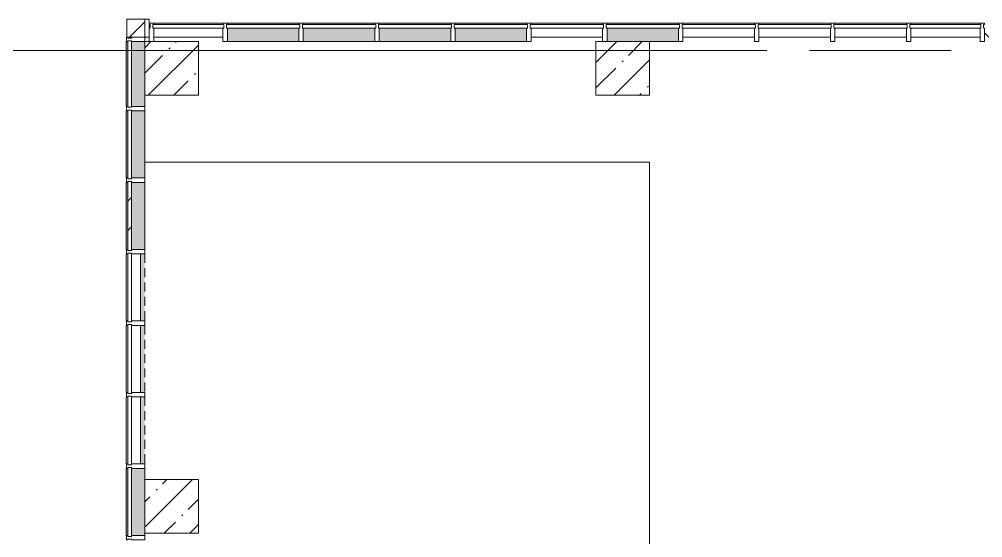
# Model space of a CAD drawing. Header units: millimetres. Extents: x 35143 to 244272, y -8553 to 29000.
# Drawn here: x 119917 to 130702, y 21550 to 27350 of the extents above; entities that cross this region are included whole.
import ezdxf

# ---------------------------------------------------------------- set-up
doc = ezdxf.new("R2010")
doc.units = ezdxf.units.MM
doc.linetypes.add('200_ШТРИХ__ш1_п0_6_', pattern=[160, 100, -60])
doc.linetypes.add('Осевая', pattern=[3175, 635, -476.25, 1587.5, -476.25])
for name, color, linetype, lineweight in [('A-DETL-MBND-1', 7, '200_ШТРИХ__ш1_п0_6_', 9), ('A-GLAZ-CURT-1', 7, 'Continuous', 5), ('A-GLAZ-CWMG-1', 7, 'Continuous', 5), ('A-WALL-4', 7, 'Continuous', 5), ('S-COLS-1', 7, 'Continuous', 5), ('Оси', 7, 'Continuous', 9), ('Оси-2', 7, 'Осевая', 9)]:
    doc.layers.add(name, color=color, linetype=linetype, lineweight=lineweight)
doc.layers.add('A-FLOR-2', color=7, linetype='Continuous', lineweight=5, true_color=0xaaaaaa)
doc.layers.add('A-GLAZ-CWMG-2', color=7, linetype='Continuous', lineweight=5, true_color=0x383e42)

# ---------------------------------------------------------------- blocks, each defined once
blk = doc.blocks.new('Прямоугольный импост - Импост структурный с накладкой - 190мм-22856805-2_1_2_птичка')
at = {"layer": 'A-GLAZ-CWMG-1'}
for p, q in [((0, 17), (-50, 17)), ((-50, 17), (-50, 0)), ((-50, 0), (-40, 0)), ((-40, 0), (-40, -40)), ((-10, -40), (-10, 0)), ((-10, 0), (0, 0)), ((0, 11), (0, 17)), ((-40, -40), (-50, -40)), ((-50, -40), (-50, -190)), ((0, -40), (-10, -40)), ((-50, -190), (0, -190))]:
    blk.add_line(p, q, dxfattribs=at)
blk = doc.blocks.new('Системная панель - Стекло - 40мм-22858580-2_1_2_птичка')
at = {"layer": 'A-GLAZ-CURT-1'}
for p, q in [((372.5, 40), (-372.5, 40)), ((-372.5, 40), (-372.5, 0)), ((-372.5, 0), (372.5, 0)), ((372.5, 0), (372.5, 40))]:
    blk.add_line(p, q, dxfattribs=at)
blk = doc.blocks.new('Системная панель - Стекло - 40мм-V94-2_1_2_птичка')
at = {"layer": 'A-GLAZ-CURT-1'}
for p, q in [((385, 40), (-385, 40)), ((-385, 40), (-385, 0)), ((-385, 0), (385, 0)), ((385, 0), (385, 40))]:
    blk.add_line(p, q, dxfattribs=at)
blk = doc.blocks.new('Прямоугольный импост - Импост структурный с накладкой - 190мм-22856798-2_1_2_птичка')
at = {"layer": 'A-GLAZ-CWMG-1'}
for p, q in [((-25, 0), (-25, 17)), ((-25, 17), (25, 17)), ((-15, 0), (-25, 0)), ((-15, -40), (-15, 0)), ((25, 0), (15, 0)), ((15, 0), (15, -40)), ((25, 17), (25, 0)), ((-25, -190), (-25, -40)), ((-25, -40), (-15, -40)), ((15, -40), (25, -40)), ((25, -40), (25, -190)), ((25, -190), (-25, -190))]:
    blk.add_line(p, q, dxfattribs=at)
blk = doc.blocks.new('Прямоугольный импост - Импост структурный с накладкой - 160мм-22858437-2_1_2_птичка')
at = {"layer": 'A-GLAZ-CWMG-1'}
for p, q in [((3854, 23925), (3854, 23175)), ((4011, 23925), (4011, 23175))]:
    blk.add_line(p, q, dxfattribs=at)
blk = doc.blocks.new('Системная панель - Стекло - 40мм-V95-2_1_2_птичка')
at = {"layer": 'A-GLAZ-CURT-1'}
for p, q in [((385, 40), (-385, 40)), ((-385, 40), (-385, 0)), ((-385, 0), (385, 0)), ((385, 0), (385, 40))]:
    blk.add_line(p, q, dxfattribs=at)
blk = doc.blocks.new('Системная панель - Стекло - 40мм-V96-2_1_2_птичка')
at = {"layer": 'A-GLAZ-CURT-1'}
h = blk.add_hatch(dxfattribs=at)
h.set_pattern_fill('FP_106', color=256, style=0, pattern_type=2)
h.set_pattern_definition([(135, (23850.1, -4371.1), (-1414.21, -1414.21), [1000, -3000]), (135, (24350.1, -5371.1), (-1414.21, -1414.21), [3000, -1000]), (135, (24850.1, -3371.1), (-1414.21, -1414.21), [1000, -3000])])
h.paths.add_polyline_path([(385, 40), (-385, 40), (-385, 0), (385, 0)])
for p, q in [((385, 40), (-385, 40)), ((-385, 40), (-385, 0)), ((-385, 0), (385, 0)), ((385, 0), (385, 40))]:
    blk.add_line(p, q, dxfattribs=at)
blk = doc.blocks.new('Системная панель - Стекло - 40мм-22856069-2_1_2_птичка')
at = {"layer": 'A-GLAZ-CURT-1'}
for p, q in [((397.5, 0), (-397.5, 0)), ((-397.5, 0), (-397.5, -40)), ((397.5, -40), (397.5, 0)), ((-397.5, -40), (397.5, -40))]:
    blk.add_line(p, q, dxfattribs=at)
blk = doc.blocks.new('Системная панель - Стекло - 40мм-22856070-2_1_2_птичка')
at = {"layer": 'A-GLAZ-CURT-1'}
h = blk.add_hatch(dxfattribs=at)
h.set_pattern_fill('FP_107', color=256, style=0, pattern_type=2)
h.set_pattern_definition([(45, (-9285, -26790), (-1414.21, 1414.21), [1000, -3000]), (45, (-10285, -27290), (-1414.21, 1414.21), [3000, -1000]), (45, (-8285, -27790), (-1414.21, 1414.21), [1000, -3000])])
h.paths.add_polyline_path([(410, -40), (410, 0), (-410, 0), (-410, -40)])
for p, q in [((410, 0), (-410, 0)), ((-410, 0), (-410, -40)), ((-410, -40), (410, -40)), ((410, -40), (410, 0))]:
    blk.add_line(p, q, dxfattribs=at)
blk = doc.blocks.new('Системная панель - Стекло - 40мм-V97-2_1_2_птичка')
at = {"layer": 'A-GLAZ-CURT-1'}
for p, q in [((410, 0), (-410, 0)), ((-410, 0), (-410, -40)), ((-410, -40), (410, -40)), ((410, -40), (410, 0))]:
    blk.add_line(p, q, dxfattribs=at)
blk = doc.blocks.new('Системная панель - Стекло - 40мм-22856305-2_1_2_птичка')
at = {"layer": 'A-GLAZ-CURT-1'}
h = blk.add_hatch(dxfattribs=at)
h.set_pattern_fill('FP_108', color=256, style=0, pattern_type=2)
h.set_pattern_definition([(45, (-11835.1, -26790), (-1414.21, 1414.21), [1000, -3000]), (45, (-12835.1, -27290), (-1414.21, 1414.21), [3000, -1000]), (45, (-10835.1, -27790), (-1414.21, 1414.21), [1000, -3000])])
h.paths.add_polyline_path([(410, -40), (410, 0), (-410, 0), (-410, -40)])
for p, q in [((410, 0), (-410, 0)), ((-410, 0), (-410, -40)), ((-410, -40), (410, -40)), ((410, -40), (410, 0))]:
    blk.add_line(p, q, dxfattribs=at)
blk = doc.blocks.new('Системная панель - Стекло - 40мм-V98-2_1_2_птичка')
at = {"layer": 'A-GLAZ-CURT-1'}
for p, q in [((410, 0), (-410, 0)), ((-410, 0), (-410, -40)), ((-410, -40), (410, -40)), ((410, -40), (410, 0))]:
    blk.add_line(p, q, dxfattribs=at)
blk = doc.blocks.new('Системная панель - Стекло - 40мм-V99-2_1_2_птичка')
at = {"layer": 'A-GLAZ-CURT-1'}
for p, q in [((397.5, 0), (-397.5, 0)), ((-397.5, 0), (-397.5, -40)), ((397.5, -40), (397.5, 0)), ((-397.5, -40), (397.5, -40))]:
    blk.add_line(p, q, dxfattribs=at)
blk = doc.blocks.new('Прямоугольный импост - Импост структурный с накладкой - 190мм-22856073-2_1_2_птичка')
at = {"layer": 'A-GLAZ-CWMG-1'}
for p, q in [((-50, 40), (-50, 190)), ((-50, 190), (0, 190)), ((0, 190), (0, 40)), ((-40, 40), (-50, 40)), ((-50, -17), (-50, 0)), ((-50, 0), (-40, 0)), ((-40, 0), (-40, 40)), ((-10, 40), (-10, 0)), ((0, 40), (-10, 40)), ((-10, 0), (0, 0)), ((0, 0), (0, -17)), ((0, -17), (-50, -17))]:
    blk.add_line(p, q, dxfattribs=at)
blk = doc.blocks.new('Прямоугольный импост - Импост структурный с накладкой - 160мм-22794259-2_1_2_птичка')
at = {"layer": 'A-GLAZ-CWMG-1'}
for p, q in [((4160, 27307), (4935, 27307)), ((4160, 27150), (4935, 27150))]:
    blk.add_line(p, q, dxfattribs=at)
blk = doc.blocks.new('Прямоугольный импост - Импост структурный с накладкой - 160мм-20149070-2_1_2_птичка')
at = {"layer": 'A-GLAZ-CWMG-1'}
for p, q in [((8385, 27307), (9185, 27307)), ((8385, 27150), (9185, 27150))]:
    blk.add_line(p, q, dxfattribs=at)
blk = doc.blocks.new('Прямоугольный импост - Импост структурный с накладкой - 160мм-22794460-2_1_2_птичка')
at = {"layer": 'A-GLAZ-CWMG-1'}
for p, q in [((10935, 27307), (11285, 27307)), ((10935, 27150), (11285, 27150))]:
    blk.add_line(p, q, dxfattribs=at)
blk = doc.blocks.new('Прямоугольный импост - Импост структурный с накладкой - 160мм-22794342-2_1_2_птичка')
at = {"layer": 'A-GLAZ-CWMG-1'}
for p, q in [((11285, 27307), (11735, 27307)), ((11285, 27150), (11735, 27150))]:
    blk.add_line(p, q, dxfattribs=at)
blk = doc.blocks.new('Прямоугольный импост - Импост структурный с накладкой - 190мм-22856065-2_1_2_птичка')
at = {"layer": 'A-GLAZ-CWMG-1'}
for p, q in [((-25, 40), (-25, 190)), ((-25, 190), (25, 190)), ((25, 190), (25, 40)), ((-15, 40), (-25, 40)), ((-25, -17), (-25, 0)), ((-25, 0), (-15, 0)), ((-15, 0), (-15, 40)), ((15, 40), (15, 0)), ((25, 40), (15, 40)), ((15, 0), (25, 0)), ((25, 0), (25, -17)), ((25, -17), (-25, -17))]:
    blk.add_line(p, q, dxfattribs=at)
blk = doc.blocks.new('Прямоугольный импост - Импост структурный с накладкой - 190мм-V100-2_1_2_птичка')
at = {"layer": 'A-GLAZ-CWMG-1'}
for p, q in [((-50, 190), (-50, 40)), ((0, 40), (0, 190)), ((-50, 40), (-40, 40)), ((-40, 0), (-50, 0)), ((-50, 0), (-50, -17)), ((-40, 40), (-40, 0)), ((-10, 0), (-10, 40)), ((-10, 40), (0, 40)), ((0, 0), (-10, 0)), ((0, -17), (0, 0)), ((-50, -17), (0, -17))]:
    blk.add_line(p, q, dxfattribs=at)
blk = doc.blocks.new('Системная панель - Стекло - 40мм-V125-2_1_2_птичка')
at = {"layer": 'A-GLAZ-CURT-1'}
h = blk.add_hatch(dxfattribs=at)
h.set_pattern_fill('FP_125', color=256, style=0, pattern_type=2)
h.set_pattern_definition([(135, (24650.1, -4371.1), (-1414.21, -1414.21), [1000, -3000]), (135, (25150.1, -5371.1), (-1414.21, -1414.21), [3000, -1000]), (135, (25650.1, -3371.1), (-1414.21, -1414.21), [1000, -3000])])
h.paths.add_polyline_path([(385, 40), (-385, 40), (-385, 0), (385, 0)])
for p, q in [((385, 40), (-385, 40)), ((-385, 40), (-385, 0)), ((-385, 0), (385, 0)), ((385, 0), (385, 40))]:
    blk.add_line(p, q, dxfattribs=at)
blk = doc.blocks.new('Прямоугольный импост - Импост структурный с накладкой - 190мм-V126-2_1_2_птичка')
at = {"layer": 'A-GLAZ-CWMG-2'}
for points in [[(3871, 24775), (3871, 25525), (3854, 25525), (3854, 24775)], [(4061, 24775), (4061, 25525), (3911, 25525), (3911, 24775)]]:
    blk.add_hatch(color=256, dxfattribs=at).paths.add_polyline_path(points)
at = {"layer": 'A-GLAZ-CWMG-1'}
for p, q in [((3854, 25525), (3854, 24775)), ((4061, 25525), (4061, 24775))]:
    blk.add_line(p, q, dxfattribs=at)
blk = doc.blocks.new('Системная панель - Стекло - 40мм-V127-2_1_2_птичка')
at = {"layer": 'A-GLAZ-CURT-1'}
for p, q in [((410, 0), (-410, 0)), ((-410, 0), (-410, -40)), ((-410, -40), (410, -40)), ((410, -40), (410, 0))]:
    blk.add_line(p, q, dxfattribs=at)
blk = doc.blocks.new('Прямоугольный импост - Импост структурный с накладкой - 190мм-23186024-2_1_2_птичка')
at = {"layer": 'A-GLAZ-CWMG-2'}
for points in [[(9987, 27290), (10035, 27290), (10035, 27307), (9235, 27307), (9235, 27290)], [(9987, 27100), (10035, 27100), (10035, 27250), (9235, 27250), (9235, 27100), (9710, 27100)]]:
    blk.add_hatch(color=256, dxfattribs=at).paths.add_polyline_path(points)
at = {"layer": 'A-GLAZ-CWMG-1'}
for p, q in [((9235, 27307), (10035, 27307)), ((9710, 27100), (10035, 27100))]:
    blk.add_line(p, q, dxfattribs=at)
blk = doc.blocks.new('Прямоугольный импост - Импост структурный с накладкой - 190мм-V128-2_1_2_птичка')
at = {"layer": 'A-GLAZ-CWMG-1'}
for p, q in [((-25, 40), (-25, 190)), ((25, 190), (25, 40)), ((-15, 40), (-25, 40)), ((-25, -17), (-25, 0)), ((-25, 0), (-15, 0)), ((-15, 0), (-15, 40)), ((15, 40), (15, 0)), ((25, 40), (15, 40)), ((15, 0), (25, 0)), ((25, 0), (25, -17)), ((25, -17), (-25, -17))]:
    blk.add_line(p, q, dxfattribs=at)
blk = doc.blocks.new('Системная панель - Стекло - 40мм-V129-2_1_2_птичка')
at = {"layer": 'A-GLAZ-CURT-1'}
for p, q in [((410, 0), (-410, 0)), ((-410, 0), (-410, -40)), ((-410, -40), (410, -40)), ((410, -40), (410, 0))]:
    blk.add_line(p, q, dxfattribs=at)
blk = doc.blocks.new('Прямоугольный импост - Импост структурный с накладкой - 190мм-V130-2_1_2_птичка')
at = {"layer": 'A-GLAZ-CWMG-2'}
for points in [[(8132, 27290), (8335, 27290), (8335, 27307), (7535, 27307), (7535, 27290)], [(8132, 27100), (8335, 27100), (8335, 27250), (7535, 27250), (7535, 27100)]]:
    blk.add_hatch(color=256, dxfattribs=at).paths.add_polyline_path(points)
at = {"layer": 'A-GLAZ-CWMG-1'}
for p, q in [((7535, 27307), (8335, 27307)), ((7535, 27100), (8335, 27100))]:
    blk.add_line(p, q, dxfattribs=at)
blk = doc.blocks.new('Системная панель - Стекло - 40мм-V157-2_1_2_птичка')
at = {"layer": 'A-GLAZ-CURT-1'}
for p, q in [((410, 0), (-410, 0)), ((-410, 0), (-410, -40)), ((-410, -40), (410, -40)), ((410, -40), (410, 0))]:
    blk.add_line(p, q, dxfattribs=at)
blk = doc.blocks.new('Системная панель - Стекло - 40мм-V158-2_1_2_птичка')
at = {"layer": 'A-GLAZ-CURT-1'}
for p, q in [((410, 0), (-410, 0)), ((-410, 0), (-410, -40)), ((-410, -40), (410, -40)), ((410, -40), (410, 0))]:
    blk.add_line(p, q, dxfattribs=at)
blk = doc.blocks.new('Прямоугольный импост - Импост структурный с накладкой - 190мм-22858574-2_1_2_птичка')
at = {"layer": 'A-GLAZ-CWMG-2'}
for points in [[(3871, 26375), (3871, 27100), (3854, 27100), (3854, 26375)], [(4061, 26375), (4060, 27100), (3911, 27100), (3911, 26375), (4060, 26375)]]:
    blk.add_hatch(color=256, dxfattribs=at).paths.add_polyline_path(points)
at = {"layer": 'A-GLAZ-CWMG-1'}
for p, q in [((3854, 27100), (3854, 26375)), ((4061, 26500), (4061, 26375))]:
    blk.add_line(p, q, dxfattribs=at)
blk = doc.blocks.new('BSC_Колонна _Прямоугольная - 200х200-22401950-2_1_2_птичка')
at = {"layer": 'S-COLS-1'}
h = blk.add_hatch(dxfattribs=at)
h.set_pattern_fill('FP_159', color=256, style=0, pattern_type=2)
h.set_pattern_definition([(45, (-3960, -27250), (-176.7767, 176.7767), [])])
h.paths.add_polyline_path([(100, -100), (100, 100), (-100, 100), (-100, -100)])
for p, q in [((100, 100), (-100, 100)), ((-100, 100), (-100, -100)), ((100, -100), (100, 100)), ((-100, -100), (100, -100))]:
    blk.add_line(p, q, dxfattribs=at)
blk = doc.blocks.new('Системная панель - Стекло - 40мм-V171-2_1_2_птичка')
at = {"layer": 'A-GLAZ-CURT-1'}
h = blk.add_hatch(dxfattribs=at)
h.set_pattern_fill('FP_160', color=256, style=0, pattern_type=2)
h.set_pattern_definition([(45, (-6735, -26790), (-1414.21, 1414.21), [1000, -3000]), (45, (-7735, -27290), (-1414.21, 1414.21), [3000, -1000]), (45, (-5735, -27790), (-1414.21, 1414.21), [1000, -3000])])
h.paths.add_polyline_path([(410, -40), (410, 0), (-410, 0), (-410, -40), (42, -40)])
for p, q in [((410, 0), (-410, 0)), ((-410, 0), (-410, -40)), ((-410, -40), (410, -40)), ((410, -40), (410, 0))]:
    blk.add_line(p, q, dxfattribs=at)
blk = doc.blocks.new('Системная панель - Стекло - 40мм-V172-2_1_2_птичка')
at = {"layer": 'A-GLAZ-CURT-1'}
for p, q in [((385, 40), (-385, 40)), ((-385, 40), (-385, 0)), ((-385, 0), (385, 0)), ((385, 0), (385, 40))]:
    blk.add_line(p, q, dxfattribs=at)
blk = doc.blocks.new('BSC_Колонна _Прямоугольная - 600х600-V176-2_1_2_птичка')
at = {"layer": 'S-COLS-1'}
h = blk.add_hatch(dxfattribs=at)
h.set_pattern_fill('FP_163', color=256, style=0, pattern_type=2)
h.set_pattern_definition([(45, (-9410, -26800), (-285.123, 285.123), []), (45, (-9124.88, -26800), (-285.123, 285.123), [504.031, -100.806, 16.764, -84.042])])
h.paths.add_polyline_path([(-300, -300), (300, -300), (300, 300), (-300, 300)])
for p, q in [((300, 300), (-300, 300)), ((-300, 300), (-300, -300)), ((300, -300), (300, 300)), ((-300, -300), (300, -300))]:
    blk.add_line(p, q, dxfattribs=at)
blk = doc.blocks.new('BSC_Колонна _Прямоугольная - 600х600-V177-2_1_2_птичка')
at = {"layer": 'S-COLS-1'}
h = blk.add_hatch(dxfattribs=at)
h.set_pattern_fill('FP_164', color=256, style=0, pattern_type=2)
h.set_pattern_definition([(45, (-4360, -26800), (-285.123, 285.123), []), (45, (-4074.88, -26800), (-285.123, 285.123), [504.031, -100.806, 16.764, -84.042])])
h.paths.add_polyline_path([(-300, -300), (300, -300), (300, 300), (-300, 300), (-300, 39)])
for p, q in [((300, 300), (-300, 300)), ((-300, 300), (-300, -300)), ((300, -300), (300, 300)), ((-300, -300), (300, -300))]:
    blk.add_line(p, q, dxfattribs=at)
blk = doc.blocks.new('BSC_Колонна _Прямоугольная - 600х600-V178-2_1_2_птичка')
at = {"layer": 'S-COLS-1'}
h = blk.add_hatch(dxfattribs=at)
h.set_pattern_fill('FP_166', color=256, style=0, pattern_type=2)
h.set_pattern_definition([(45, (-4360, -21900), (-285.123, 285.123), []), (45, (-4074.88, -21900), (-285.123, 285.123), [504.031, -100.806, 16.764, -84.042])])
h.paths.add_polyline_path([(-300, -300), (300, -300), (300, 300), (-300, 300), (-300, -267)])
for p, q in [((300, 300), (-300, 300)), ((-300, 300), (-300, -300)), ((300, -300), (300, 300)), ((-300, -300), (300, -300))]:
    blk.add_line(p, q, dxfattribs=at)
blk = doc.blocks.new('Системная панель - Стекло - 40мм-V187-2_1_2_птичка')
at = {"layer": 'A-GLAZ-CURT-1'}
for p, q in [((385, 40), (-385, 40)), ((-385, 40), (-385, 0)), ((-385, 0), (385, 0)), ((385, 0), (385, 40))]:
    blk.add_line(p, q, dxfattribs=at)
blk = doc.blocks.new('Прямоугольный импост - Импост структурный с накладкой - 190мм-V188-2_1_2_птичка')
at = {"layer": 'A-GLAZ-CWMG-2'}
for points in [[(3871, 21575), (3871, 22325), (3854, 22325), (3854, 21575)], [(4061, 21575), (4060, 22325), (3911, 22325), (3911, 21575), (4060, 21575)]]:
    blk.add_hatch(color=256, dxfattribs=at).paths.add_polyline_path(points)
at = {"layer": 'A-GLAZ-CWMG-1'}
for p, q in [((3854, 22325), (3854, 21575)), ((4061, 22325), (4061, 22200)), ((4061, 21600), (4061, 21575))]:
    blk.add_line(p, q, dxfattribs=at)
blk = doc.blocks.new('Прямоугольный импост - Импост структурный с накладкой - 190мм-V206-2_1_2_птичка')
at = {"layer": 'A-DETL-MBND-1'}
blk.add_hatch(color=256, dxfattribs=at).paths.add_polyline_path([(4061, 23975), (4061, 24725), (4011, 24725), (4011, 23975)])
blk.add_line((4061, 24725), (4061, 23975), dxfattribs=at)

msp = doc.modelspace()

# ---------------------------------------------------------------- hatches: boundary and pattern name
at = {"layer": 'A-WALL-4'}
h = msp.add_hatch(dxfattribs=at)
h.set_pattern_fill('FP_97', color=256, style=0, pattern_type=2)
h.set_pattern_definition([(135, (117261.88, 0), (-176.7767, -176.7767), [])])
h.paths.add_polyline_path([(130959, 27150), (130971.9, 27150), (130971.9, 27350), (130722.1, 27350), (130722.1, 27150)])
h.paths.add_polyline_path([(121321.9, 27150), (121371.9, 27150), (121371.9, 27350), (121321.9, 27350)])

# ---------------------------------------------------------------- linework, layer by layer
at = {"layer": 'A-FLOR-2'}
for p, q in [((126971.9, 25750), (121323, 25750)), ((126971.9, 20770), (126971.9, 25750))]:
    msp.add_line(p, q, dxfattribs=at)
at = {"layer": 'A-WALL-4'}
for p, q in [((121371.9, 27350), (121321.9, 27350)), ((121371.9, 27150), (121371.9, 27350)), ((121321.9, 27150), (121371.9, 27150))]:
    msp.add_line(p, q, dxfattribs=at)
at = {"layer": 'Оси'}
msp.add_line((115150.9, 27000), (127650.9, 27000), dxfattribs=at)
at = {"layer": 'Оси-2'}
msp.add_line((127650.9, 27000), (138621.9, 27000), dxfattribs=at)

# ---------------------------------------------------------------- block references
at = {"layer": 'A-DETL-MBND-1'}
for p in [(117261.9, 0), (117261.9, -800), (117261.9, -1600)]:
    msp.add_blockref('Прямоугольный импост - Импост структурный с накладкой - 190мм-V206-2_1_2_птичка', p, dxfattribs=at)
at = {"layer": 'A-GLAZ-CURT-1'}
for name, p in [('Системная панель - Стекло - 40мм-22856069-2_1_2_птичка', (121809.4, 27290)), ('Системная панель - Стекло - 40мм-V158-2_1_2_птичка', (122646.9, 27290)), ('Системная панель - Стекло - 40мм-V171-2_1_2_птичка', (123496.9, 27290)), ('Системная панель - Стекло - 40мм-V157-2_1_2_птичка', (124346.9, 27290)), ('Системная панель - Стекло - 40мм-V129-2_1_2_птичка', (125196.9, 27290)), ('Системная панель - Стекло - 40мм-22856070-2_1_2_птичка', (126046.9, 27290)), ('Системная панель - Стекло - 40мм-V127-2_1_2_птичка', (126896.9, 27290)), ('Системная панель - Стекло - 40мм-V97-2_1_2_птичка', (127746.9, 27290)), ('Системная панель - Стекло - 40мм-22856305-2_1_2_птичка', (128597, 27290)), ('Системная панель - Стекло - 40мм-V98-2_1_2_птичка', (129447.1, 27290)), ('Системная панель - Стекло - 40мм-V99-2_1_2_птичка', (130284.6, 27290))]:
    msp.add_blockref(name, p, dxfattribs=at)
at = {"layer": 'A-GLAZ-CURT-1', "rotation": 269.9999999999999}
for name, p in [('Системная панель - Стекло - 40мм-22858580-2_1_2_птичка', (121133, 26737.6)), ('Системная панель - Стекло - 40мм-V172-2_1_2_птичка', (121133, 25950.1)), ('Системная панель - Стекло - 40мм-V125-2_1_2_птичка', (121133, 25150.1)), ('Системная панель - Стекло - 40мм-V96-2_1_2_птичка', (121133, 24350.1)), ('Системная панель - Стекло - 40мм-V94-2_1_2_птичка', (121133, 23550.1)), ('Системная панель - Стекло - 40мм-V95-2_1_2_птичка', (121133, 22750.1)), ('Системная панель - Стекло - 40мм-V187-2_1_2_птичка', (121133, 21950.1))]:
    msp.add_blockref(name, p, dxfattribs=at)
at = {"layer": 'A-GLAZ-CWMG-1'}
for name, p, rotation in [('Прямоугольный импост - Импост структурный с накладкой - 190мм-V100-2_1_2_птичка', (121371.9, 27290), 180), ('Прямоугольный импост - Импост структурный с накладкой - 190мм-22856805-2_1_2_птичка', (121133, 27150.1), 89.99999999999991)]:
    msp.add_blockref(name, p, dxfattribs=dict(at, rotation=rotation))
for name, p in [('Прямоугольный импост - Импост структурный с накладкой - 160мм-22794259-2_1_2_птичка', (117261.9, 0)), ('Прямоугольный импост - Импост структурный с накладкой - 190мм-V130-2_1_2_птичка', (114711.9, 0)), ('Прямоугольный импост - Импост структурный с накладкой - 190мм-V130-2_1_2_птичка', (115561.9, 0)), ('Прямоугольный импост - Импост структурный с накладкой - 190мм-V130-2_1_2_птичка', (116411.9, 0)), ('Прямоугольный импост - Импост структурный с накладкой - 190мм-V130-2_1_2_птичка', (117261.9, 0)), ('Прямоугольный импост - Импост структурный с накладкой - 160мм-20149070-2_1_2_птичка', (117261.9, 0)), ('Прямоугольный импост - Импост структурный с накладкой - 190мм-23186024-2_1_2_птичка', (117261.9, 0)), ('Прямоугольный импост - Импост структурный с накладкой - 160мм-20149070-2_1_2_птичка', (118961.9, 0)), ('Прямоугольный импост - Импост структурный с накладкой - 160мм-22794460-2_1_2_птичка', (117261.9, 0)), ('Прямоугольный импост - Импост структурный с накладкой - 160мм-22794342-2_1_2_птичка', (117261.9, 0)), ('Прямоугольный импост - Импост структурный с накладкой - 160мм-20149070-2_1_2_птичка', (120662.1, 0)), ('Прямоугольный импост - Импост структурный с накладкой - 160мм-22794259-2_1_2_птичка', (125737.1, 0)), ('Прямоугольный импост - Импост структурный с накладкой - 190мм-22858574-2_1_2_птичка', (117261.9, 0)), ('Прямоугольный импост - Импост структурный с накладкой - 190мм-V126-2_1_2_птичка', (117261.9, 800)), ('Прямоугольный импост - Импост структурный с накладкой - 190мм-V126-2_1_2_птичка', (117261.9, 0)), ('Прямоугольный импост - Импост структурный с накладкой - 160мм-22858437-2_1_2_птичка', (117261.9, 800)), ('Прямоугольный импост - Импост структурный с накладкой - 160мм-22858437-2_1_2_птичка', (117261.9, 0)), ('Прямоугольный импост - Импост структурный с накладкой - 160мм-22858437-2_1_2_птичка', (117261.9, -800)), ('Прямоугольный импост - Импост структурный с накладкой - 190мм-V188-2_1_2_птичка', (117261.9, 0))]:
    msp.add_blockref(name, p, dxfattribs=at)
at = {"layer": 'A-GLAZ-CWMG-1', "extrusion": (0, 0, -1)}
for name, p, rotation in [('Прямоугольный импост - Импост структурный с накладкой - 190мм-22856065-2_1_2_птичка', (-122221.9, 27290), 180), ('Прямоугольный импост - Импост структурный с накладкой - 190мм-22856065-2_1_2_птичка', (-123071.9, 27290), 180), ('Прямоугольный импост - Импост структурный с накладкой - 190мм-22856065-2_1_2_птичка', (-123921.9, 27290), 180), ('Прямоугольный импост - Импост структурный с накладкой - 190мм-22856065-2_1_2_птичка', (-124771.9, 27290), 180), ('Прямоугольный импост - Импост структурный с накладкой - 190мм-22856065-2_1_2_птичка', (-125621.9, 27290), 180), ('Прямоугольный импост - Импост структурный с накладкой - 190мм-V128-2_1_2_птичка', (-126471.9, 27290), 180), ('Прямоугольный импост - Импост структурный с накладкой - 190мм-22856065-2_1_2_птичка', (-127321.9, 27290), 180), ('Прямоугольный импост - Импост структурный с накладкой - 190мм-22856065-2_1_2_птичка', (-128171.9, 27290), 180), ('Прямоугольный импост - Импост структурный с накладкой - 190мм-22856065-2_1_2_птичка', (-129022.1, 27290), 180), ('Прямоугольный импост - Импост структурный с накладкой - 190мм-22856065-2_1_2_птичка', (-129872.1, 27290), 180), ('Прямоугольный импост - Импост структурный с накладкой - 190мм-22856073-2_1_2_птичка', (-130722.1, 27290), 180), ('Прямоугольный импост - Импост структурный с накладкой - 190мм-22856798-2_1_2_птичка', (-121133, 26350.1), 270.0000000000001), ('Прямоугольный импост - Импост структурный с накладкой - 190мм-22856798-2_1_2_птичка', (-121133, 25550.1), 270.0000000000001), ('Прямоугольный импост - Импост структурный с накладкой - 190мм-22856798-2_1_2_птичка', (-121133, 24750.1), 270.0000000000001), ('Прямоугольный импост - Импост структурный с накладкой - 190мм-22856798-2_1_2_птичка', (-121133, 23950.1), 270.0000000000001), ('Прямоугольный импост - Импост структурный с накладкой - 190мм-22856798-2_1_2_птичка', (-121133, 23150.1), 270.0000000000001), ('Прямоугольный импост - Импост структурный с накладкой - 190мм-22856798-2_1_2_птичка', (-121133, 22350.1), 270.0000000000001), ('Прямоугольный импост - Импост структурный с накладкой - 190мм-22856798-2_1_2_птичка', (-121133, 21550.1), 270.0000000000001)]:
    msp.add_blockref(name, p, dxfattribs=dict(at, rotation=rotation))
at = {"layer": 'S-COLS-1'}
for name, p in [('BSC_Колонна _Прямоугольная - 200х200-22401950-2_1_2_птичка', (121221.9, 27250)), ('BSC_Колонна _Прямоугольная - 600х600-V177-2_1_2_птичка', (121621.9, 26800)), ('BSC_Колонна _Прямоугольная - 600х600-V176-2_1_2_птичка', (126671.9, 26800)), ('BSC_Колонна _Прямоугольная - 600х600-V178-2_1_2_птичка', (121621.9, 21900))]:
    msp.add_blockref(name, p, dxfattribs=at)

doc.saveas('drawing.dxf')
